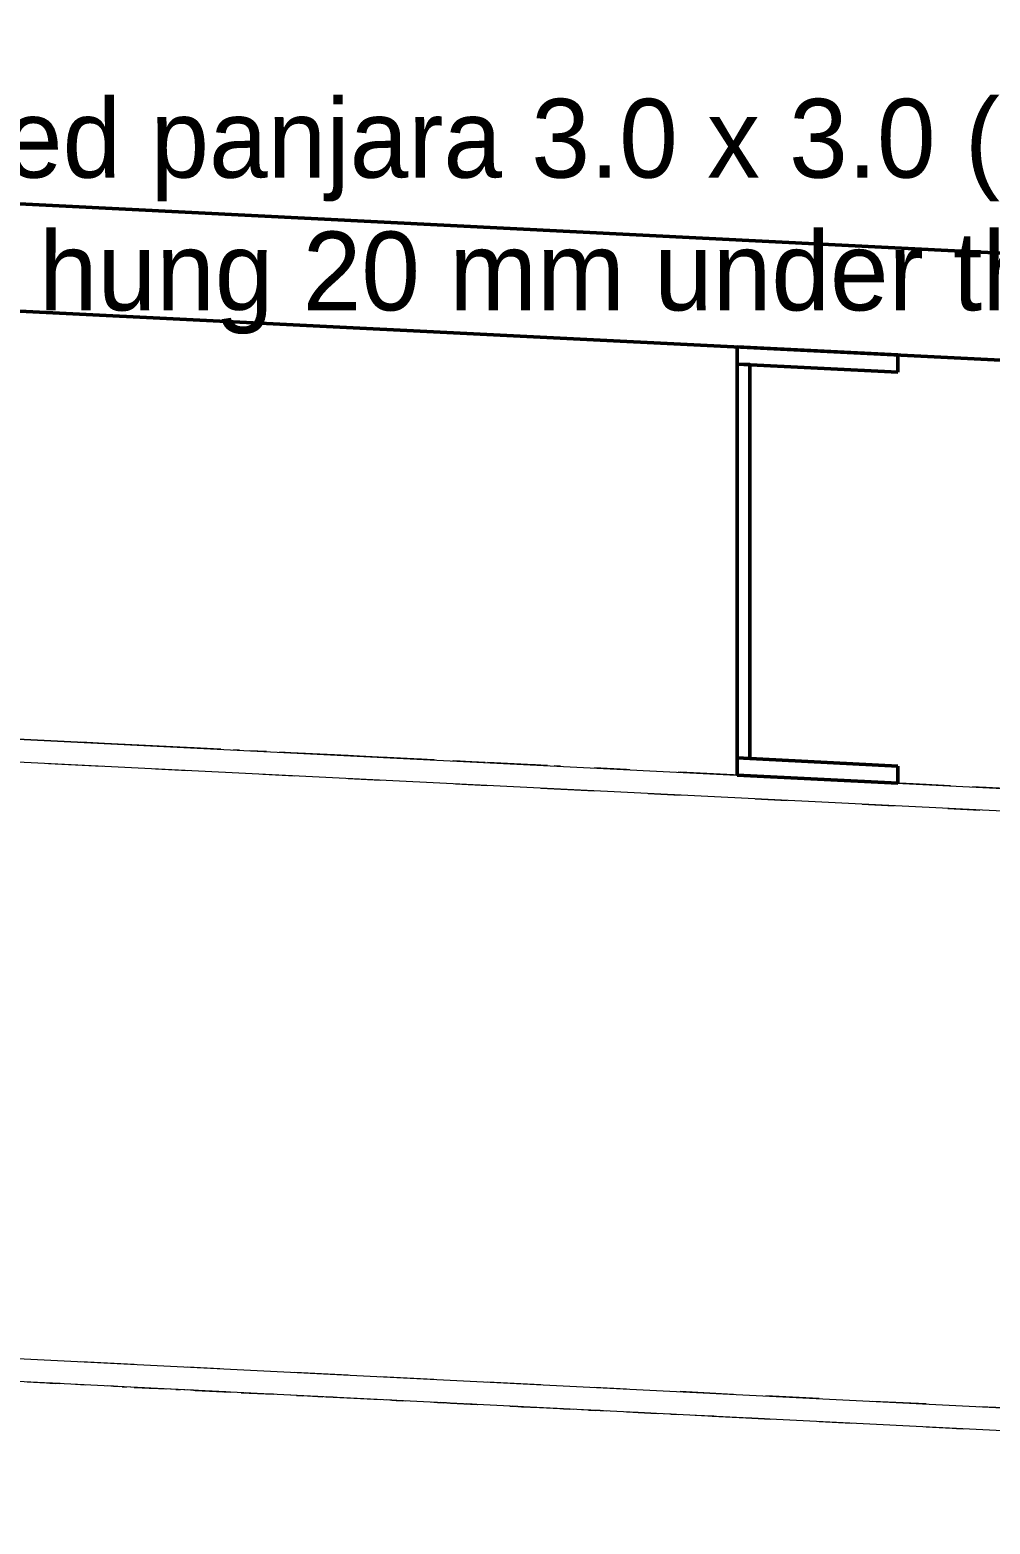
# Model space of a CAD drawing. Header units: metres. Extents: x 10 to 831, y 10 to 584.
# Drawn here: x 111.54 to 133.96, y 450.61 to 485.5 of the extents above; entities that cross this region are included whole.
import ezdxf
from ezdxf.enums import TextEntityAlignment as Align

# ---------------------------------------------------------------- set-up
doc = ezdxf.new("R2010")
doc.units = ezdxf.units.M
for name, color, linetype, lineweight in [('CUT', 7, 'Continuous', 50), ('TXT', 7, 'Continuous', 18), ('VIS', 8, 'Continuous', 13)]:
    doc.layers.add(name, color=color, linetype=linetype, lineweight=lineweight)

msp = doc.modelspace()

# ---------------------------------------------------------------- linework, layer by layer
at = {"layer": 'CUT'}
for p, q in [((165, 478.752), (30, 485.502)), ((30, 483.002), (165, 476.252)), ((131.8, 477.913), (128.05, 478.1)), ((128.05, 478.1), (128.05, 477.7)), ((128.35, 477.685), (128.05, 477.7)), ((128.05, 477.7), (128.05, 468.5)), ((128.05, 477.7), (131.8, 477.513)), ((131.8, 477.513), (131.8, 477.913)), ((128.35, 468.485), (128.35, 477.685)), ((131.8, 468.312), (128.05, 468.5)), ((128.05, 468.5), (128.05, 468.1)), ((128.05, 468.5), (128.35, 468.485)), ((131.8, 467.913), (131.8, 468.312)), ((128.05, 468.1), (131.8, 467.913))]:
    msp.add_line(p, q, dxfattribs=at)
at = {"layer": 'VIS'}
for p, q in [((30, 485.503), (161.251, 478.94)), ((161.001, 478.952), (30, 485.503)), ((165, 478.752), (30, 485.502)), ((165, 476.252), (30, 483.002)), ((30, 483.002), (165, 476.252)), ((30, 483.002), (165, 476.252)), ((111.985, 481.404), (111.258, 481.44)), ((111.687, 481.418), (111.437, 481.43)), ((111.449, 481.43), (111.688, 481.418)), ((111.585, 481.423), (111.835, 481.411)), ((111.918, 481.406), (111.668, 481.419)), ((111.92, 481.406), (111.67, 481.419)), ((111.687, 481.418), (111.936, 481.406)), ((112.424, 481.381), (111.687, 481.418)), ((111.936, 481.406), (111.689, 481.418)), ((112.5, 481.378), (111.754, 481.415)), ((113.05, 481.35), (111.8, 481.413)), ((112.086, 481.398), (111.835, 481.411)), ((112.097, 481.398), (111.86, 481.409)), ((111.933, 481.406), (112.669, 481.369)), ((112.207, 481.392), (111.978, 481.404)), ((111.985, 481.404), (112.227, 481.391)), ((112.05, 481.4), (113.3, 481.337)), ((112.404, 481.382), (112.165, 481.394)), ((112.892, 481.358), (112.201, 481.393)), ((112.207, 481.392), (112.435, 481.381)), ((112.959, 481.355), (112.226, 481.391)), ((112.589, 481.373), (112.339, 481.386)), ((112.404, 481.382), (112.643, 481.37)), ((112.432, 481.381), (113.123, 481.346)), ((112.471, 481.379), (112.715, 481.366)), ((112.5, 481.378), (112.748, 481.365)), ((112.917, 481.356), (112.667, 481.369)), ((112.919, 481.356), (112.669, 481.369)), ((112.953, 481.355), (112.711, 481.367)), ((115.015, 481.251), (112.785, 481.364)), ((113.086, 481.348), (112.836, 481.361)), ((112.919, 481.356), (113.169, 481.344)), ((112.953, 481.355), (113.195, 481.342)), ((113.032, 481.351), (113.776, 481.313)), ((113.05, 481.35), (113.3, 481.337)), ((113.086, 481.348), (113.336, 481.336)), ((113.359, 481.334), (113.12, 481.346)), ((113.418, 481.332), (113.171, 481.344)), ((113.493, 481.328), (113.245, 481.34)), ((113.576, 481.324), (113.348, 481.335)), ((113.596, 481.322), (113.356, 481.334)), ((113.359, 481.334), (113.598, 481.322)), ((113.418, 481.332), (113.665, 481.319)), ((113.682, 481.318), (113.433, 481.331)), ((113.493, 481.328), (113.742, 481.316)), ((113.576, 481.324), (113.805, 481.312)), ((115.36, 481.235), (113.612, 481.322)), ((113.74, 481.316), (113.615, 481.322)), ((113.916, 481.307), (113.666, 481.319)), ((113.918, 481.307), (113.668, 481.319)), ((114.406, 481.282), (113.68, 481.318)), ((114.424, 481.281), (113.692, 481.318)), ((113.74, 481.316), (113.865, 481.309)), ((114.586, 481.273), (113.836, 481.311)), ((114.09, 481.298), (113.84, 481.311)), ((113.862, 481.31), (114.611, 481.272)), ((117.396, 481.132), (113.868, 481.309)), ((113.918, 481.307), (114.168, 481.294)), ((114.314, 481.287), (114.075, 481.298)), ((114.33, 481.286), (114.08, 481.298)), ((114.086, 481.298), (114.336, 481.285)), ((115.878, 481.209), (114.13, 481.296)), ((115.37, 481.234), (114.142, 481.296)), ((114.487, 481.278), (114.239, 481.291)), ((114.314, 481.287), (114.553, 481.275)), ((114.388, 481.283), (115.125, 481.246)), ((114.487, 481.278), (114.736, 481.265)), ((115.197, 481.243), (114.506, 481.277)), ((114.9, 481.257), (114.653, 481.27)), ((114.915, 481.257), (114.666, 481.269)), ((114.736, 481.265), (115.427, 481.231)), ((116.05, 481.2), (114.8, 481.263)), ((114.9, 481.257), (115.147, 481.245)), ((114.915, 481.257), (115.165, 481.244)), ((115.179, 481.244), (114.93, 481.256)), ((115.269, 481.239), (115.03, 481.251)), ((115.044, 481.25), (117.161, 481.144)), ((115.05, 481.25), (116.8, 481.163)), ((115.328, 481.236), (115.079, 481.249)), ((115.375, 481.234), (115.133, 481.246)), ((115.417, 481.231), (115.167, 481.244)), ((115.179, 481.244), (115.429, 481.231)), ((115.481, 481.229), (115.233, 481.241)), ((115.269, 481.239), (115.507, 481.227)), ((115.586, 481.223), (115.336, 481.236)), ((115.59, 481.223), (115.34, 481.236)), ((115.375, 481.234), (115.617, 481.221)), ((115.379, 481.233), (115.628, 481.221)), ((115.481, 481.229), (115.73, 481.216)), ((115.89, 481.208), (115.646, 481.22)), ((115.915, 481.207), (115.665, 481.219)), ((115.915, 481.207), (116.164, 481.195)), ((116.224, 481.192), (115.985, 481.203)), ((116.05, 481.2), (116.8, 481.163)), ((116.327, 481.186), (116.077, 481.198)), ((116.828, 481.161), (116.101, 481.197)), ((116.382, 481.183), (116.135, 481.196)), ((116.416, 481.182), (116.166, 481.194)), ((116.455, 481.18), (116.205, 481.192)), ((116.224, 481.192), (116.462, 481.18)), ((116.475, 481.178), (116.227, 481.191)), ((117.087, 481.148), (116.336, 481.185)), ((116.59, 481.173), (116.34, 481.185)), ((116.58, 481.173), (116.349, 481.185)), ((116.378, 481.183), (116.627, 481.171)), ((116.416, 481.182), (116.666, 481.169)), ((116.58, 481.173), (117.264, 481.139)), ((116.586, 481.173), (116.837, 481.161)), ((116.59, 481.173), (116.84, 481.161)), ((117.826, 481.111), (116.598, 481.173)), ((117.127, 481.146), (116.717, 481.167)), ((116.828, 481.161), (117.07, 481.149)), ((116.843, 481.161), (117.58, 481.123)), ((117.175, 481.144), (116.926, 481.156)), ((117.178, 481.144), (116.94, 481.155)), ((117.326, 481.136), (117.076, 481.149)), ((117.355, 481.135), (117.111, 481.147)), ((117.415, 481.131), (117.166, 481.144)), ((117.175, 481.144), (117.425, 481.131)), ((117.178, 481.144), (117.417, 481.131)), ((117.469, 481.129), (117.221, 481.142)), ((117.355, 481.135), (117.599, 481.122)), ((117.415, 481.131), (117.665, 481.119)), ((117.666, 481.119), (117.421, 481.131)), ((117.796, 481.113), (117.554, 481.125)), ((117.796, 481.113), (118.039, 481.101)), ((118.087, 481.098), (117.837, 481.111)), ((118.091, 481.098), (117.841, 481.111)), ((117.863, 481.11), (118.11, 481.097)), ((118.133, 481.096), (117.895, 481.108)), ((118.324, 481.087), (118.075, 481.099)), ((118.087, 481.098), (118.337, 481.086)), ((118.091, 481.098), (118.341, 481.086)), ((119.855, 481.01), (118.107, 481.097)), ((118.357, 481.084), (118.11, 481.097)), ((118.133, 481.096), (118.372, 481.084)), ((118.413, 481.082), (118.163, 481.094)), ((118.914, 481.057), (118.165, 481.094)), ((119.55, 481.025), (118.3, 481.088)), ((118.357, 481.084), (119.606, 481.022)), ((118.415, 481.082), (118.665, 481.07)), ((119.249, 481.04), (118.523, 481.077)), ((118.55, 481.075), (119.3, 481.038)), ((118.82, 481.062), (118.576, 481.074)), ((118.96, 481.054), (118.712, 481.067)), ((120.467, 480.979), (118.732, 481.066)), ((118.82, 481.062), (119.065, 481.049)), ((119.087, 481.048), (118.837, 481.061)), ((119.088, 481.048), (118.849, 481.06)), ((119.096, 481.048), (118.95, 481.055)), ((118.96, 481.054), (119.209, 481.042)), ((118.98, 481.053), (120.219, 480.992)), ((119.05, 481.05), (119.3, 481.038)), ((119.79, 481.013), (119.053, 481.05)), ((119.323, 481.036), (119.074, 481.049)), ((119.087, 481.048), (119.337, 481.035)), ((119.088, 481.048), (119.327, 481.036)), ((119.096, 481.048), (119.242, 481.04)), ((120.873, 480.959), (119.125, 481.046)), ((119.412, 481.032), (119.162, 481.044)), ((119.249, 481.04), (119.492, 481.028)), ((119.299, 481.038), (120.036, 481)), ((119.591, 481.023), (119.341, 481.035)), ((119.412, 481.032), (119.662, 481.019)), ((119.839, 481.01), (119.592, 481.023)), ((119.914, 481.007), (119.664, 481.019)), ((119.954, 481.005), (119.706, 481.017)), ((120.043, 481), (119.804, 481.013)), ((119.874, 481.009), (121.123, 480.947)), ((119.914, 481.007), (120.163, 480.995)), ((119.954, 481.005), (120.203, 480.993)), ((120.218, 480.992), (119.976, 481.004)), ((120.286, 480.988), (120.042, 481)), ((120.043, 481), (120.282, 480.988)), ((120.322, 480.986), (120.072, 480.999)), ((120.326, 480.986), (120.086, 480.998)), ((120.411, 480.982), (120.161, 480.995)), ((120.218, 480.992), (120.46, 480.979)), ((120.286, 480.988), (120.53, 480.976)), ((120.587, 480.973), (120.337, 480.986)), ((120.411, 480.982), (120.661, 480.97)), ((120.862, 480.959), (120.416, 480.981)), ((120.668, 480.969), (120.418, 480.981)), ((120.565, 480.975), (121.16, 480.945)), ((120.591, 480.973), (120.841, 480.961)), ((120.913, 480.957), (120.663, 480.97)), ((120.668, 480.969), (120.917, 480.957)), ((120.948, 480.955), (120.7, 480.967)), ((120.998, 480.952), (120.759, 480.965)), ((120.913, 480.957), (121.163, 480.945)), ((121.16, 480.945), (120.925, 480.957)), ((120.948, 480.955), (121.197, 480.942)), ((120.998, 480.952), (121.237, 480.94)), ((121.321, 480.937), (121.071, 480.949)), ((121.321, 480.937), (121.074, 480.949)), ((121.16, 480.945), (121.925, 480.906)), ((121.41, 480.932), (121.161, 480.945)), ((122.55, 480.875), (121.3, 480.938)), ((121.466, 480.929), (121.313, 480.937)), ((121.587, 480.923), (121.337, 480.935)), ((121.41, 480.932), (121.66, 480.919)), ((121.671, 480.919), (121.429, 480.931)), ((121.751, 480.915), (121.507, 480.927)), ((122.246, 480.89), (121.509, 480.927)), ((121.55, 480.925), (122.8, 480.863)), ((121.587, 480.923), (121.838, 480.911)), ((121.912, 480.907), (121.662, 480.919)), ((121.671, 480.919), (121.913, 480.907)), ((121.942, 480.905), (121.694, 480.918)), ((121.953, 480.905), (121.714, 480.917)), ((121.751, 480.915), (121.995, 480.903)), ((121.754, 480.915), (122.491, 480.878)), ((122.092, 480.898), (121.841, 480.911)), ((121.953, 480.905), (122.192, 480.893)), ((122.319, 480.886), (122.07, 480.899)), ((122.092, 480.898), (122.342, 480.885)), ((122.41, 480.882), (122.16, 480.894)), ((123.088, 480.848), (122.338, 480.885)), ((122.385, 480.884), (123.172, 480.844)), ((122.64, 480.87), (122.397, 480.883)), ((122.41, 480.882), (122.659, 480.87)), ((122.663, 480.87), (122.414, 480.882)), ((123.015, 480.852), (122.542, 480.875)), ((122.55, 480.875), (122.8, 480.863)), ((122.803, 480.863), (122.556, 480.875)), ((122.588, 480.873), (122.838, 480.861)), ((124.35, 480.785), (122.602, 480.873)), ((122.64, 480.87), (122.882, 480.858)), ((122.663, 480.87), (122.913, 480.857)), ((122.908, 480.857), (122.669, 480.869)), ((122.803, 480.863), (123.05, 480.85)), ((122.852, 480.86), (124.101, 480.798)), ((122.908, 480.857), (123.146, 480.845)), ((123.705, 480.817), (122.972, 480.854)), ((123.318, 480.837), (123.068, 480.849)), ((123.411, 480.832), (123.161, 480.844)), ((123.216, 480.841), (123.461, 480.83)), ((123.592, 480.823), (123.342, 480.836)), ((123.411, 480.832), (123.661, 480.82)), ((123.592, 480.823), (123.842, 480.81)), ((125.369, 480.734), (123.621, 480.822)), ((123.863, 480.81), (123.624, 480.822)), ((123.908, 480.807), (123.659, 480.82)), ((123.966, 480.804), (123.805, 480.812)), ((124.088, 480.798), (123.838, 480.81)), ((124.093, 480.798), (123.85, 480.81)), ((123.863, 480.81), (124.101, 480.798)), ((124.701, 480.768), (123.964, 480.804)), ((123.966, 480.804), (124.127, 480.796)), ((124.284, 480.788), (124.038, 480.8)), ((124.317, 480.787), (124.067, 480.799)), ((124.088, 480.798), (124.338, 480.786)), ((124.093, 480.798), (124.335, 480.786)), ((124.41, 480.782), (124.16, 480.795)), ((124.427, 480.781), (124.178, 480.793)), ((126.415, 480.681), (124.185, 480.793)), ((124.21, 480.792), (124.947, 480.755)), ((124.284, 480.788), (124.531, 480.776)), ((124.317, 480.787), (124.567, 480.774)), ((124.37, 480.784), (125.619, 480.721)), ((124.41, 480.782), (124.66, 480.769)), ((124.427, 480.781), (124.675, 480.769)), ((124.432, 480.781), (126.167, 480.694)), ((126.25, 480.69), (124.579, 480.774)), ((124.908, 480.757), (124.658, 480.769)), ((126.05, 480.7), (124.8, 480.762)), ((124.817, 480.762), (126.011, 480.702)), ((125.061, 480.75), (124.819, 480.762)), ((125.088, 480.748), (124.838, 480.76)), ((125.092, 480.748), (124.842, 480.76)), ((125.17, 480.744), (124.926, 480.756)), ((125.05, 480.75), (126.3, 480.688)), ((125.061, 480.75), (125.303, 480.737)), ((125.316, 480.736), (125.066, 480.749)), ((125.088, 480.748), (125.338, 480.736)), ((125.409, 480.732), (125.16, 480.745)), ((125.17, 480.744), (125.414, 480.732)), ((125.421, 480.731), (125.172, 480.744)), ((125.316, 480.736), (125.565, 480.724)), ((125.409, 480.732), (125.659, 480.72)), ((125.421, 480.731), (125.669, 480.719)), ((125.766, 480.714), (125.519, 480.726)), ((125.55, 480.725), (126.3, 480.688)), ((125.907, 480.707), (125.657, 480.72)), ((125.766, 480.714), (126.013, 480.702)), ((126.092, 480.698), (125.842, 480.711)), ((125.907, 480.707), (126.157, 480.694)), ((126.156, 480.694), (125.907, 480.707)), ((126.314, 480.687), (126.065, 480.7)), ((126.092, 480.698), (126.342, 480.686)), ((126.156, 480.694), (126.406, 480.682)), ((126.415, 480.682), (126.166, 480.694)), ((126.25, 480.69), (126.419, 480.681)), ((126.514, 480.677), (126.272, 480.689)), ((126.589, 480.673), (126.338, 480.686)), ((126.636, 480.671), (126.391, 480.683)), ((126.415, 480.682), (126.663, 480.669)), ((127.156, 480.644), (126.42, 480.681)), ((126.514, 480.677), (126.756, 480.664)), ((126.589, 480.673), (126.839, 480.661)), ((126.636, 480.671), (126.88, 480.659)), ((126.906, 480.657), (126.656, 480.669)), ((126.908, 480.657), (126.658, 480.669)), ((126.665, 480.669), (127.402, 480.633)), ((126.925, 480.656), (126.756, 480.664)), ((126.906, 480.657), (127.156, 480.644)), ((126.908, 480.657), (127.158, 480.644)), ((126.925, 480.656), (127.094, 480.648)), ((127.248, 480.64), (127.001, 480.653)), ((127.313, 480.637), (127.063, 480.649)), ((128.846, 480.56), (127.098, 480.647)), ((127.409, 480.632), (127.16, 480.644)), ((127.483, 480.629), (127.241, 480.64)), ((127.248, 480.64), (127.495, 480.627)), ((127.313, 480.637), (127.563, 480.625)), ((127.589, 480.623), (127.339, 480.635)), ((127.593, 480.623), (127.343, 480.635)), ((127.347, 480.635), (128.596, 480.572)), ((127.409, 480.632), (127.657, 480.62)), ((127.483, 480.629), (127.725, 480.616)), ((127.589, 480.623), (127.839, 480.611)), ((127.593, 480.623), (127.843, 480.611)), ((127.905, 480.607), (127.656, 480.62)), ((127.907, 480.607), (127.658, 480.62)), ((129.55, 480.525), (127.8, 480.613)), ((128.101, 480.598), (127.857, 480.61)), ((128.152, 480.595), (127.902, 480.607)), ((127.905, 480.607), (128.155, 480.594)), ((127.907, 480.607), (128.157, 480.594)), ((128.05, 480.6), (129.8, 480.512)), ((128.312, 480.587), (128.062, 480.6)), ((128.101, 480.598), (128.345, 480.585)), ((129.864, 480.51), (128.116, 480.596)), ((128.152, 480.595), (128.401, 480.582)), ((128.403, 480.582), (128.154, 480.595)), ((128.312, 480.587), (128.562, 480.575)), ((129.089, 480.548), (128.339, 480.586)), ((128.366, 480.584), (130.114, 480.497)), ((128.403, 480.582), (128.651, 480.57)), ((128.73, 480.566), (128.483, 480.579)), ((128.589, 480.573), (128.839, 480.56)), ((128.905, 480.558), (128.655, 480.57)), ((128.907, 480.557), (128.657, 480.57)), ((128.936, 480.555), (128.694, 480.568)), ((129.094, 480.548), (128.843, 480.56)), ((129.612, 480.522), (128.875, 480.558)), ((128.905, 480.558), (129.154, 480.545)), ((128.907, 480.557), (129.157, 480.545)), ((128.936, 480.555), (129.178, 480.543)), ((129.05, 480.55), (129.8, 480.512)), ((129.311, 480.537), (129.061, 480.549)), ((129.094, 480.548), (129.343, 480.536)), ((129.121, 480.546), (129.857, 480.51)), ((129.332, 480.536), (129.156, 480.545)), ((129.311, 480.537), (129.56, 480.524)), ((129.566, 480.524), (129.322, 480.537)), ((129.332, 480.536), (129.509, 480.527)), ((129.649, 480.52), (129.399, 480.532)), ((129.566, 480.524), (129.81, 480.512)), ((129.894, 480.508), (129.645, 480.52)), ((130.406, 480.482), (129.656, 480.519)), ((129.904, 480.507), (129.662, 480.519)), ((130.089, 480.498), (129.839, 480.51)), ((130.593, 480.473), (129.843, 480.51)), ((129.894, 480.508), (130.142, 480.495)), ((129.904, 480.507), (130.147, 480.495)), ((129.906, 480.507), (130.655, 480.47)), ((130.309, 480.487), (130.06, 480.5)), ((130.089, 480.498), (130.339, 480.486)), ((130.094, 480.498), (130.344, 480.486)), ((131.867, 480.409), (130.132, 480.496)), ((130.403, 480.483), (130.154, 480.495)), ((130.212, 480.492), (130.459, 480.48)), ((130.309, 480.487), (130.559, 480.475)), ((130.888, 480.458), (130.639, 480.471)), ((131.032, 480.451), (130.787, 480.463)), ((131.59, 480.423), (130.839, 480.461)), ((130.876, 480.458), (132.611, 480.372)), ((130.888, 480.458), (131.136, 480.445)), ((131.032, 480.451), (131.276, 480.438)), ((131.308, 480.437), (131.058, 480.45)), ((131.085, 480.448), (132.313, 480.387)), ((131.089, 480.448), (131.34, 480.436)), ((131.357, 480.435), (131.115, 480.447)), ((131.403, 480.433), (131.153, 480.445)), ((131.405, 480.433), (131.155, 480.444)), ((132.55, 480.375), (131.3, 480.438)), ((131.308, 480.437), (131.558, 480.424)), ((132.067, 480.399), (131.331, 480.436)), ((131.594, 480.423), (131.344, 480.436)), ((131.357, 480.435), (131.6, 480.423)), ((131.644, 480.421), (131.395, 480.433)), ((131.403, 480.433), (131.652, 480.42)), ((131.405, 480.433), (131.655, 480.42)), ((131.55, 480.425), (133.3, 480.337)), ((133.341, 480.335), (131.593, 480.423)), ((131.594, 480.423), (131.844, 480.41)), ((131.881, 480.409), (131.633, 480.421)), ((131.644, 480.421), (131.894, 480.408)), ((131.842, 480.41), (133.091, 480.348)), ((131.881, 480.409), (132.13, 480.396)), ((132.05, 480.4), (133.3, 480.337)), ((132.307, 480.387), (132.057, 480.399)), ((132.326, 480.386), (132.084, 480.399)), ((132.402, 480.383), (132.152, 480.395)), ((132.404, 480.383), (132.154, 480.395)), ((132.985, 480.353), (132.253, 480.39)), ((132.307, 480.387), (132.556, 480.375)), ((132.326, 480.386), (132.568, 480.374)), ((132.59, 480.373), (132.34, 480.385)), ((132.402, 480.383), (132.652, 480.37)), ((132.404, 480.383), (132.654, 480.37)), ((132.59, 480.373), (132.84, 480.361)), ((134.361, 480.284), (132.612, 480.372)), ((132.875, 480.358), (132.627, 480.371)), ((133.094, 480.348), (132.844, 480.361)), ((132.875, 480.358), (133.124, 480.346)), ((132.985, 480.353), (133.23, 480.341)), ((133.306, 480.337), (133.056, 480.349)), ((133.094, 480.348), (133.344, 480.335)), ((133.401, 480.332), (133.151, 480.345)), ((133.403, 480.332), (133.154, 480.345)), ((134.523, 480.276), (133.296, 480.337)), ((133.306, 480.337), (133.555, 480.325)), ((133.59, 480.323), (133.34, 480.335)), ((133.361, 480.335), (135.109, 480.247)), ((133.64, 480.321), (133.391, 480.333)), ((133.401, 480.332), (133.651, 480.32)), ((133.403, 480.332), (133.653, 480.32)), ((133.669, 480.319), (133.422, 480.332)), ((133.59, 480.323), (133.84, 480.31)), ((133.869, 480.309), (133.621, 480.322)), ((133.64, 480.321), (133.89, 480.308)), ((133.669, 480.319), (133.916, 480.307)), ((133.869, 480.309), (134.118, 480.296)), ((110.994, 478.953), (111.722, 478.917)), ((111.281, 478.939), (114.339, 478.785)), ((111.338, 478.935), (111.587, 478.923)), ((111.55, 478.925), (112.8, 478.863)), ((111.676, 478.918), (111.926, 478.906)), ((112.188, 478.893), (111.832, 478.911)), ((111.851, 478.91), (112.6, 478.873)), ((111.927, 478.906), (112.165, 478.894)), ((112.003, 478.903), (112.251, 478.89)), ((112.024, 478.901), (112.748, 478.865)), ((112.05, 478.9), (112.8, 478.863)), ((112.086, 478.898), (112.336, 478.885)), ((112.396, 478.883), (112.646, 478.87)), ((112.515, 478.877), (112.765, 478.865)), ((112.882, 478.858), (113.12, 478.846)), ((112.915, 478.856), (114.142, 478.796)), ((112.958, 478.855), (120.204, 478.492)), ((112.996, 478.852), (113.245, 478.84)), ((113.373, 478.834), (113.017, 478.851)), ((113.086, 478.848), (113.336, 478.836)), ((113.159, 478.844), (113.407, 478.832)), ((113.185, 478.843), (114.66, 478.769)), ((113.55, 478.825), (113.3, 478.837)), ((113.503, 478.827), (113.753, 478.815)), ((113.55, 478.825), (113.8, 478.812)), ((113.876, 478.808), (113.743, 478.816)), ((113.836, 478.81), (114.075, 478.798)), ((113.849, 478.81), (114.099, 478.798)), ((113.895, 478.808), (114.644, 478.77)), ((113.99, 478.803), (114.239, 478.79)), ((114.014, 478.802), (114.264, 478.79)), ((114.151, 478.795), (114.399, 478.783)), ((114.171, 478.794), (114.42, 478.782)), ((114.586, 478.773), (114.836, 478.76)), ((114.791, 478.763), (115.03, 478.751)), ((114.938, 478.755), (114.805, 478.762)), ((114.814, 478.762), (115.062, 478.75)), ((114.922, 478.756), (115.647, 478.72)), ((114.984, 478.754), (115.233, 478.741)), ((115.05, 478.75), (116.3, 478.688)), ((115.05, 478.75), (116.3, 478.688)), ((115.143, 478.745), (115.391, 478.733)), ((115.347, 478.735), (116.096, 478.697)), ((115.37, 478.734), (116.107, 478.697)), ((115.586, 478.723), (115.836, 478.711)), ((115.746, 478.715), (115.985, 478.703)), ((116, 478.702), (115.867, 478.709)), ((115.893, 478.708), (116.143, 478.695)), ((115.978, 478.703), (116.724, 478.667)), ((116.014, 478.702), (116.264, 478.689)), ((116.134, 478.696), (117.609, 478.622)), ((116.55, 478.675), (116.3, 478.688)), ((116.336, 478.686), (116.578, 478.673)), ((116.55, 478.675), (116.8, 478.663)), ((116.665, 478.669), (116.915, 478.656)), ((116.701, 478.668), (116.94, 478.655)), ((116.702, 478.668), (116.951, 478.655)), ((116.897, 478.658), (117.138, 478.646)), ((117.062, 478.649), (116.929, 478.656)), ((117.087, 478.648), (117.337, 478.635)), ((117.345, 478.635), (118.094, 478.598)), ((117.392, 478.633), (118.141, 478.596)), ((117.469, 478.629), (117.718, 478.616)), ((117.514, 478.627), (118.264, 478.589)), ((117.656, 478.62), (117.895, 478.608)), ((117.7, 478.618), (123.438, 478.331)), ((118.124, 478.596), (117.726, 478.616)), ((117.826, 478.611), (119.053, 478.55)), ((117.954, 478.605), (122.701, 478.368)), ((118.05, 478.6), (119.8, 478.512)), ((118.289, 478.588), (118.537, 478.576)), ((118.304, 478.587), (118.545, 478.575)), ((118.463, 478.58), (118.712, 478.567)), ((118.55, 478.575), (119.3, 478.538)), ((118.611, 478.572), (118.849, 478.56)), ((118.616, 478.572), (118.864, 478.559)), ((119.16, 478.545), (119.409, 478.532)), ((119.342, 478.536), (119.592, 478.523)), ((119.39, 478.533), (119.64, 478.52)), ((119.457, 478.529), (119.706, 478.517)), ((119.501, 478.528), (119.751, 478.515)), ((119.504, 478.528), (120.979, 478.453)), ((119.513, 478.527), (119.763, 478.514)), ((119.566, 478.524), (119.804, 478.512)), ((119.587, 478.523), (119.837, 478.51)), ((119.608, 478.522), (119.856, 478.51)), ((120.05, 478.5), (119.8, 478.512)), ((120.05, 478.5), (120.3, 478.488)), ((120.281, 478.489), (121.018, 478.452)), ((120.451, 478.48), (120.7, 478.467)), ((120.587, 478.473), (120.837, 478.461)), ((120.752, 478.465), (120.993, 478.453)), ((120.841, 478.461), (121.59, 478.423)), ((120.998, 478.452), (120.852, 478.46)), ((121.202, 478.442), (121.927, 478.406)), ((121.584, 478.423), (121.438, 478.43)), ((121.513, 478.427), (121.763, 478.414)), ((121.55, 478.425), (122.8, 478.363)), ((121.55, 478.425), (122.8, 478.363)), ((121.587, 478.423), (122.338, 478.385)), ((121.654, 478.42), (121.904, 478.408)), ((121.678, 478.418), (121.92, 478.406)), ((121.765, 478.414), (122.013, 478.402)), ((121.942, 478.405), (122.19, 478.393)), ((122.17, 478.394), (122.023, 478.401)), ((122.088, 478.398), (122.336, 478.385)), ((122.756, 478.365), (122.609, 478.372)), ((122.737, 478.365), (123.473, 478.329)), ((123.05, 478.35), (122.8, 478.363)), ((122.838, 478.361), (123.588, 478.323)), ((122.874, 478.359), (124.349, 478.285)), ((122.887, 478.358), (123.137, 478.346)), ((122.936, 478.356), (123.184, 478.343)), ((123.013, 478.352), (123.762, 478.315)), ((123.08, 478.349), (123.328, 478.336)), ((123.088, 478.348), (123.338, 478.335)), ((123.341, 478.335), (123.195, 478.342)), ((123.927, 478.306), (123.781, 478.313)), ((123.93, 478.306), (124.178, 478.293)), ((124.072, 478.299), (124.32, 478.287)), ((124.088, 478.298), (124.338, 478.286)), ((124.149, 478.295), (124.398, 478.283)), ((124.247, 478.29), (124.495, 478.278)), ((124.386, 478.283), (125.135, 478.245)), ((124.584, 478.274), (124.825, 478.261)), ((124.836, 478.261), (125.086, 478.248)), ((124.924, 478.256), (125.172, 478.244)), ((125.012, 478.252), (125.262, 478.24)), ((125.05, 478.25), (126.3, 478.188)), ((125.05, 478.25), (125.8, 478.212)), ((125.192, 478.243), (125.929, 478.206)), ((125.24, 478.24), (125.488, 478.228)), ((125.588, 478.223), (125.838, 478.211)), ((125.918, 478.207), (126.166, 478.194)), ((126.244, 478.191), (127.297, 478.138)), ((126.55, 478.175), (126.3, 478.188)), ((126.384, 478.183), (126.634, 478.171)), ((126.534, 478.176), (127.262, 478.139)), ((126.55, 478.175), (126.8, 478.163)), ((126.552, 478.175), (126.8, 478.163)), ((126.589, 478.173), (126.839, 478.16)), ((126.644, 478.171), (126.893, 478.158)), ((126.834, 478.161), (127.583, 478.124)), ((126.912, 478.157), (127.16, 478.144)), ((127.012, 478.152), (127.262, 478.139)), ((127.45, 478.13), (132.197, 477.893)), ((127.544, 478.125), (127.792, 478.113)), ((127.648, 478.12), (128.385, 478.084)), ((127.722, 478.116), (127.971, 478.104)), ((128.05, 478.1), (128.05, 478.1)), ((131.8, 477.913), (128.05, 478.1)), ((128.05, 477.7), (128.05, 478.1)), ((128.05, 478.1), (129.3, 478.038)), ((128.089, 478.098), (128.339, 478.086)), ((128.332, 478.086), (129.081, 478.048)), ((128.382, 478.084), (128.632, 478.071)), ((128.403, 478.082), (128.651, 478.07)), ((128.536, 478.076), (128.784, 478.064)), ((128.55, 478.075), (129.3, 478.038)), ((129.011, 478.052), (129.261, 478.039)), ((129.089, 478.048), (129.339, 478.036)), ((129.138, 478.046), (129.388, 478.033)), ((129.193, 478.043), (130.667, 477.969)), ((128.05, 477.7), (128.05, 477.9)), ((128.05, 477.7), (128.05, 477.7)), ((128.05, 477.7), (131.8, 477.513)), ((128.35, 477.685), (128.05, 477.7)), ((128.05, 468.5), (128.05, 477.7)), ((128.05, 477.7), (128.05, 477.7)), ((128.35, 477.685), (128.05, 477.7)), ((128.05, 468.5), (128.05, 477.7)), ((131.8, 477.513), (128.05, 477.7)), ((129.397, 478.033), (129.645, 478.02)), ((129.55, 478.025), (129.8, 478.012)), ((129.881, 478.009), (130.13, 477.996)), ((130.103, 477.997), (130.84, 477.961)), ((130.33, 477.986), (131.079, 477.949)), ((130.391, 477.983), (130.639, 477.971)), ((130.511, 477.977), (130.761, 477.964)), ((131.016, 477.952), (131.264, 477.94)), ((131.05, 477.95), (132.3, 477.888)), ((131.198, 477.942), (131.446, 477.93)), ((131.379, 477.933), (131.629, 477.921)), ((131.385, 477.933), (131.633, 477.921)), ((131.55, 477.925), (132.8, 477.862)), ((131.59, 477.923), (131.84, 477.91)), ((131.633, 477.921), (131.882, 477.909)), ((131.8, 477.913), (131.8, 477.913)), ((131.8, 477.513), (131.8, 477.913)), ((131.8, 477.513), (131.8, 477.712)), ((132.008, 477.902), (132.256, 477.889)), ((132.191, 477.893), (132.439, 477.88)), ((132.327, 477.886), (133.077, 477.849)), ((132.378, 477.884), (132.627, 477.871)), ((132.511, 477.877), (132.761, 477.865)), ((132.558, 477.875), (133.296, 477.837)), ((132.563, 477.875), (134.038, 477.8)), ((132.59, 477.873), (132.84, 477.861)), ((132.631, 477.871), (132.88, 477.859)), ((133.05, 477.85), (132.8, 477.862)), ((132.947, 477.855), (133.697, 477.817)), ((133, 477.853), (133.248, 477.84)), ((133.05, 477.85), (133.3, 477.837)), ((133.372, 477.834), (133.621, 477.822)), ((133.378, 477.834), (133.627, 477.821)), ((128.35, 477.685), (128.35, 477.685)), ((128.35, 468.485), (128.35, 477.685)), ((128.35, 468.485), (128.35, 477.685)), ((131.8, 477.513), (131.8, 477.513)), ((30, 473.002), (450, 452.002)), ((450, 451.467), (30, 472.467)), ((112.961, 468.855), (110.459, 468.98)), ((113.976, 468.803), (112.727, 468.866)), ((113.394, 468.833), (112.961, 468.855)), ((115.363, 468.735), (112.961, 468.855)), ((114.938, 468.755), (114.805, 468.762)), ((115.975, 468.703), (115.226, 468.741)), ((116, 468.702), (115.602, 468.723)), ((115.896, 468.707), (115.763, 468.715)), ((116.43, 468.681), (116.297, 468.688)), ((117.062, 468.649), (116.664, 468.669)), ((116.964, 468.654), (116.831, 468.661)), ((117.498, 468.628), (117.364, 468.635)), ((118.655, 468.57), (117.46, 468.63)), ((111.977, 468.369), (113.227, 468.306)), ((118.974, 468.554), (117.725, 468.616)), ((119.071, 468.549), (118.655, 468.57)), ((119.827, 468.511), (118.655, 468.57)), ((119.279, 468.538), (118.655, 468.57)), ((119.209, 468.542), (118.768, 468.564)), ((120.973, 468.454), (119.724, 468.517)), ((120.681, 468.469), (120.24, 468.49)), ((120.413, 468.482), (120.266, 468.489)), ((120.526, 468.476), (120.318, 468.486)), ((120.734, 468.466), (120.526, 468.476)), ((120.998, 468.452), (120.852, 468.46)), ((122.153, 468.395), (121.417, 468.432)), ((121.584, 468.423), (121.438, 468.431)), ((122.17, 468.394), (122.023, 468.401)), ((123.472, 468.329), (122.222, 468.391)), ((122.756, 468.365), (122.609, 468.372)), ((123.625, 468.321), (122.889, 468.358)), ((123.341, 468.336), (123.195, 468.343)), ((123.927, 468.306), (123.781, 468.313)), ((128.05, 468.5), (128.05, 468.5)), ((128.05, 468.5), (128.35, 468.485)), ((131.8, 468.312), (128.05, 468.5)), ((128.05, 468.1), (128.05, 468.5)), ((128.05, 468.5), (128.05, 468.5)), ((131.8, 468.312), (128.05, 468.5)), ((128.05, 468.1), (128.05, 468.5)), ((128.35, 468.485), (128.05, 468.5)), ((128.35, 468.485), (128.35, 468.485)), ((131.8, 468.312), (131.8, 468.312)), ((131.8, 467.913), (131.8, 468.312)), ((114.476, 468.243), (115.226, 468.206)), ((116.975, 468.119), (117.724, 468.082)), ((118.974, 468.019), (119.724, 467.981)), ((125.471, 468.229), (124.721, 468.267)), ((125.549, 468.225), (124.747, 468.265)), ((128.114, 468.097), (126.671, 468.169)), ((127.97, 468.104), (126.72, 468.167)), ((128.048, 468.1), (127.251, 468.14)), ((128.05, 468.1), (128.05, 468.1)), ((128.05, 468.1), (129.925, 468.006)), ((131.8, 467.913), (128.05, 468.1)), ((129.969, 468.004), (128.72, 468.067)), ((132.468, 467.879), (131.219, 467.942)), ((121.473, 467.894), (122.223, 467.856)), ((123.472, 467.794), (124.721, 467.731)), ((125.971, 467.669), (126.72, 467.632)), ((132.827, 467.861), (131.618, 467.922)), ((131.8, 467.913), (131.8, 467.913)), ((133.031, 467.851), (132.172, 467.894)), ((134.406, 467.782), (133.547, 467.825)), ((134.467, 467.779), (133.717, 467.817)), ((128.47, 467.544), (129.219, 467.507)), ((130.969, 467.419), (131.718, 467.381)), ((132.968, 467.319), (133.717, 467.281)), ((30, 458.538), (235.672, 448.254)), ((235.422, 447.731), (30, 458.003)), ((113.976, 454.339), (112.727, 454.401)), ((115.975, 454.238), (115.226, 454.276)), ((118.974, 454.089), (117.725, 454.151)), ((120.973, 453.989), (119.724, 454.052)), ((111.477, 453.928), (112.227, 453.891)), ((112.246, 453.89), (111.888, 453.908)), ((112.008, 453.902), (112.127, 453.896)), ((112.961, 453.855), (112.603, 453.873)), ((112.722, 453.866), (112.841, 453.861)), ((113.494, 453.828), (113.361, 453.835)), ((113.494, 453.828), (113.628, 453.821)), ((113.698, 453.817), (113.593, 453.823)), ((113.698, 453.817), (113.802, 453.812)), ((114.829, 453.761), (113.895, 453.808)), ((113.976, 453.803), (114.726, 453.766)), ((114.028, 453.801), (114.162, 453.794)), ((114.325, 453.786), (114.22, 453.791)), ((114.325, 453.786), (114.429, 453.781)), ((114.562, 453.774), (114.695, 453.768)), ((115.16, 453.745), (114.847, 453.76)), ((114.951, 453.755), (115.056, 453.75)), ((116.115, 453.697), (115.16, 453.745)), ((115.363, 453.735), (115.229, 453.741)), ((115.363, 453.735), (115.496, 453.728)), ((115.399, 453.733), (116.234, 453.691)), ((115.896, 453.707), (115.763, 453.715)), ((115.896, 453.707), (116.03, 453.701)), ((116.475, 453.678), (117.225, 453.641)), ((116.697, 453.668), (116.564, 453.674)), ((117.231, 453.641), (117.097, 453.647)), ((117.765, 453.614), (117.631, 453.621)), ((123.472, 453.864), (122.222, 453.926)), ((125.471, 453.764), (124.721, 453.802)), ((127.97, 453.639), (126.72, 453.702)), ((117.765, 453.614), (117.898, 453.607)), ((118.263, 453.589), (117.905, 453.607)), ((118.024, 453.601), (118.382, 453.584)), ((118.447, 453.58), (118.655, 453.57)), ((118.62, 453.572), (118.473, 453.579)), ((118.474, 453.579), (119.724, 453.517)), ((118.62, 453.572), (118.768, 453.564)), ((120.092, 453.498), (119.651, 453.52)), ((119.99, 453.503), (119.857, 453.51)), ((119.99, 453.503), (120.124, 453.497)), ((120.092, 453.498), (120.24, 453.49)), ((120.11, 453.497), (120.318, 453.486)), ((120.11, 453.497), (120.318, 453.486)), ((121.06, 453.45), (120.926, 453.456)), ((120.973, 453.454), (121.723, 453.417)), ((121.06, 453.45), (121.193, 453.443)), ((121.27, 453.439), (121.123, 453.447)), ((121.357, 453.435), (121.981, 453.404)), ((121.862, 453.409), (121.728, 453.416)), ((121.773, 453.414), (121.981, 453.404)), ((121.862, 453.409), (121.995, 453.403)), ((122.742, 453.365), (122.595, 453.373)), ((122.742, 453.365), (122.889, 453.358)), ((122.931, 453.356), (122.797, 453.363)), ((122.931, 453.356), (123.065, 453.349)), ((122.972, 453.354), (124.222, 453.292)), ((123.02, 453.351), (123.644, 453.321)), ((123.02, 453.351), (123.644, 453.321)), ((124, 453.303), (123.867, 453.309)), ((124, 453.303), (124.134, 453.296)), ((124.857, 453.26), (124.415, 453.281)), ((124.587, 453.273), (124.427, 453.281)), ((124.562, 453.274), (125.005, 453.252)), ((124.587, 453.273), (124.747, 453.265)), ((129.969, 453.539), (128.72, 453.601)), ((132.468, 453.414), (131.219, 453.476)), ((134.467, 453.314), (133.717, 453.351)), ((125.471, 453.229), (126.221, 453.192)), ((126.037, 453.2), (125.595, 453.223)), ((125.742, 453.216), (126.184, 453.193)), ((126.511, 453.177), (126.351, 453.185)), ((126.511, 453.177), (126.671, 453.169)), ((127.511, 453.127), (127.069, 453.149)), ((127.216, 453.142), (127.659, 453.12)), ((127.47, 453.129), (128.72, 453.067)), ((128.691, 453.068), (128.248, 453.09)), ((128.396, 453.082), (128.838, 453.06)), ((129.969, 453.004), (130.719, 452.966)), ((132.468, 452.879), (133.218, 452.841)), ((133.172, 452.844), (133, 452.853)), ((133.172, 452.844), (133.345, 452.835))]:
    msp.add_line(p, q, dxfattribs=at)

# ---------------------------------------------------------------- texts
at = {"layer": 'TXT'}
for s, p in [('carved panjara 3.0 x 3.0 (walnut, girih stars, cell 360)', (164, 482.052)), ('hung 20 mm under the C200 purlins on M8 rods', (164, 478.952))]:
    msp.add_text(s, height=1.84, dxfattribs=at).set_placement(p, align=Align.RIGHT)

doc.saveas('drawing.dxf')
